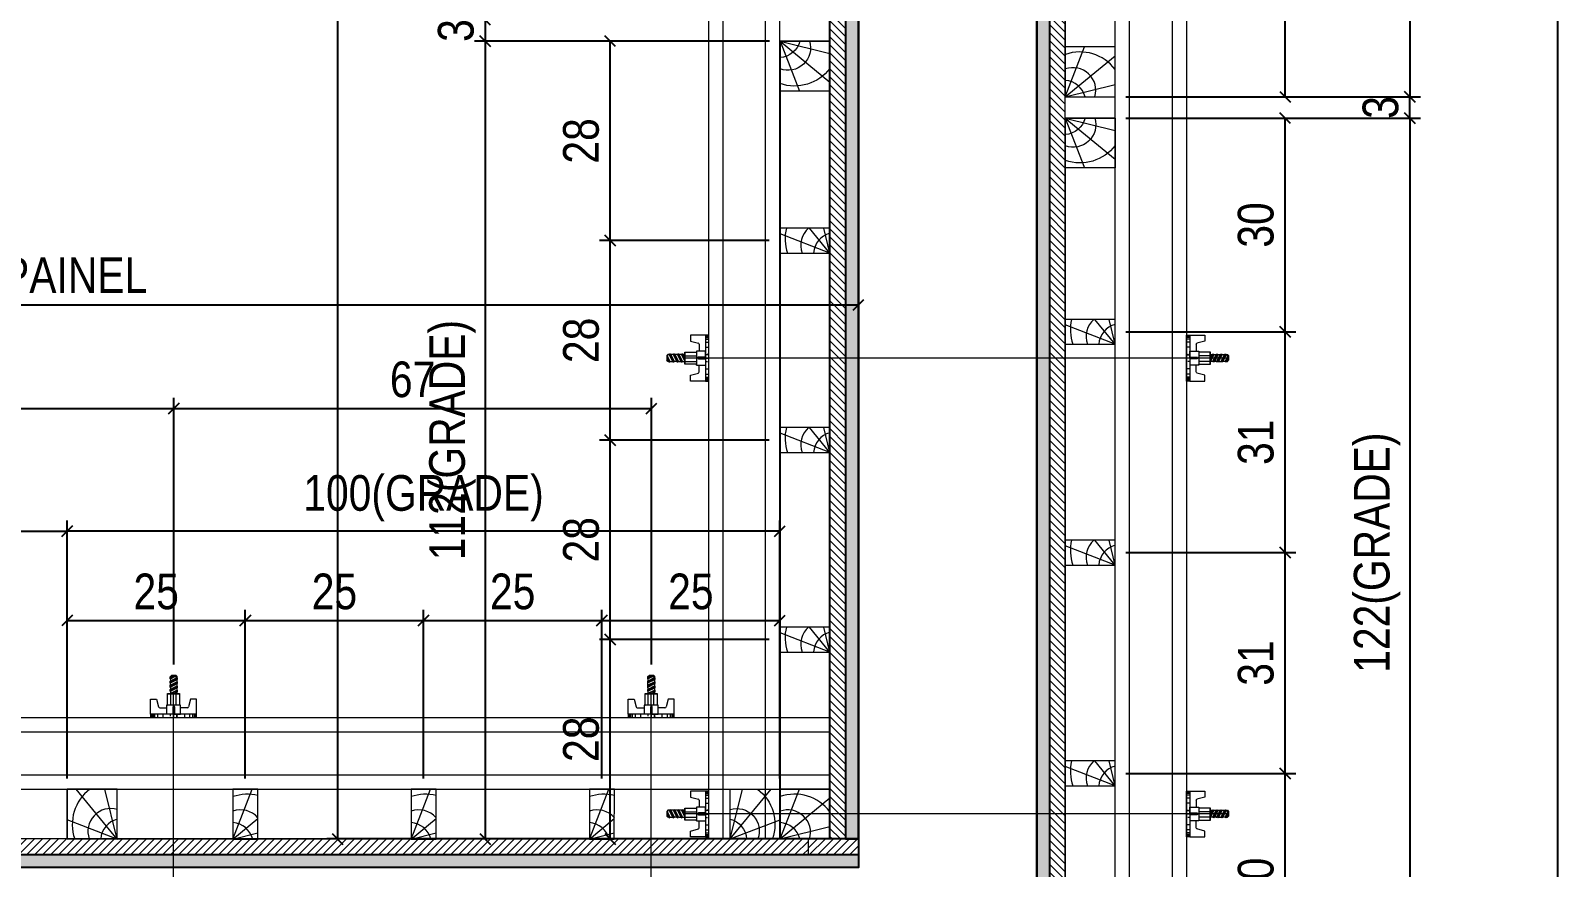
# Model space of a CAD drawing. Header units: millimetres. Extents: x 13777 to 27878, y -21631 to 6985.
# Drawn here: x 15122.4 to 15409.5, y -1733.7 to -1576.2 of the extents above; entities that cross this region are included whole.
import ezdxf

# ---------------------------------------------------------------- set-up
doc = ezdxf.new("R2010")
doc.units = ezdxf.units.MM
for name, color, linetype in [('CHAPA', 1, 'Continuous'), ('COTA', 241, 'Continuous'), ('F-PILARES-S', 170, 'Continuous'), ('MEIO_PONT', 93, 'Continuous'), ('SARRAFO', 251, 'Continuous')]:
    doc.layers.add(name, color=color, linetype=linetype)
for name, color, linetype, lineweight in [('Hachura', 251, 'Continuous', 9), ('Madeira', 126, 'Continuous', 18), ('Perfil Metálico', 224, 'Continuous', 18)]:
    doc.layers.add(name, color=color, linetype=linetype, lineweight=lineweight)
doc.styles.add('COTA TECNICA 2X', font='techl___.ttf', dxfattribs={"height": 10})
doc.styles.add('ROMANS', font='romans.shx')
doc.dimstyles.new('Cota Seção interna', dxfattribs={"dimtxt": 7, "dimasz": 6, "dimexe": 0.18, "dimexo": 2, "dimgap": -4, "dimtad": 3, "dimdec": 1, "dimlfac": 0.5, "dimzin": 12, "dimdsep": 46, "dimtxsty": 'ROMANS', "dimblk": 'ARCHTICK', "dimcen": 0.09, "dimse1": 1, "dimse2": 1, "dimsd1": 1, "dimsd2": 1, "dimclrd": 180, "dimclre": 5, "dimclrt": 1, "dimadec": 0, "dimazin": 3, "dimtfac": 1, "dimtdec": 1, "dimtofl": 0, "dimtmove": 0, "dimatfit": 3, "dimldrblk": 'ARCHTICK', "dimfxl": 1, "dimtolj": 1, "dimtzin": 0, "dimarcsym": 0})
doc.dimstyles.new('SECAO PILAR', dxfattribs={"dimtxt": 10, "dimasz": 3, "dimexe": 3, "dimexo": 3, "dimgap": 3, "dimtad": 1, "dimdec": 1, "dimlfac": 0.5, "dimzin": 12, "dimdsep": 46, "dimtxsty": 'COTA TECNICA 2X', "dimblk1": 'OBLIQUE', "dimblk2": 'OBLIQUE', "dimsah": 1, "dimcen": 0.9, "dimclrd": 256, "dimclre": 256, "dimclrt": 256, "dimadec": 1, "dimazin": 3, "dimtfac": 1, "dimtdec": 1, "dimtmove": 0, "dimatfit": 3, "dimfxl": 1, "dimtolj": 1, "dimtzin": 12, "dimarcsym": 0})
pattern_1 = [(315, (23035.6786, -8378.4874), (1.12253202, 1.12253202), [])]

# ---------------------------------------------------------------- blocks, each defined once
blk = doc.blocks.new('PONTALETE')
at = {"layer": 'Madeira'}
for q in [(2.71, 7), (7, 5.76), (7, 1.74)]:
    blk.add_line((0, 0), q, dxfattribs=at)
blk.add_lwpolyline([(0, 0), (7, 0), (7, 7), (0, 7)], close=True, dxfattribs=at)
for centre, radius, start, end in [((2.04, 0.06), 6.23, 37.2818, 109.0913), ((1.09, 0.9), 3.19, 343.603, 109.9847), ((-0.21, -0.78), 3.09, 14.6322, 86.0383)]:
    blk.add_arc(centre, radius, start, end, dxfattribs=at)
blk = doc.blocks.new('MEIO PONTALETE')
at = {"layer": 'Madeira'}
for q in [(2.71, 7), (3.5, 2.88), (3.5, 0.87)]:
    blk.add_line((0, 0), q, dxfattribs=at)
blk.add_lwpolyline([(0, 0), (3.5, 0), (3.5, 7), (0, 7)], close=True, dxfattribs=at)
for centre, radius, start, end in [((2.04, 0.06), 6.23, 76.4499, 109.0913), ((1.09, 0.9), 3.19, 40.9063, 109.9847), ((-0.21, -0.78), 3.09, 14.6322, 86.0383)]:
    blk.add_arc(centre, radius, start, end, dxfattribs=at)
blk = doc.blocks.new('_Oblique')
at = {"color": 0, "linetype": 'ByBlock', "lineweight": -2}
blk.add_line((-0.5, -0.5), (0.5, 0.5), dxfattribs=at)
blk = doc.blocks.new('*D1699')
at = {"layer": 'COTA', "lineweight": -2, "transparency": 16777216}
for p, q in [((25621.57, -2161.14), (25538.86, -2161.14)), ((25541.86, -2161.14), (25541.86, -2385.15)), ((25621.54, -2385.15), (25538.86, -2385.15))]:
    blk.add_line(p, q, dxfattribs=at)
at = {"layer": 'Defpoints', "color": 0, "transparency": 16777216}
for p in [(25624.57, -2161.14), (25541.86, -2385.15), (25624.54, -2385.15)]:
    blk.add_point(p, dxfattribs=at)
at = {"layer": 'COTA', "lineweight": -2, "transparency": 16777216, "xscale": 3, "yscale": 3, "zscale": 3}
for p, rotation in [((25541.86, -2161.14), 90), ((25541.86, -2385.15), 270)]:
    blk.add_blockref('_Oblique', p, dxfattribs=dict(at, rotation=rotation))
at = {"layer": 'COTA', "transparency": 16777216, "insert": (25532.64, -2273.15), "char_height": 10, "attachment_point": 5, "rotation": 90, "style": 'COTA TECNICA 2X'}
blk.add_mtext('\\A1;112(GRADE)', dxfattribs=at)
blk = doc.blocks.new('*D1700')
at = {"layer": 'COTA', "lineweight": -2, "transparency": 16777216}
for p, q in [((25621.55, -2217.15), (25573.86, -2217.15)), ((25576.86, -2273.15), (25576.86, -2217.15)), ((25621.55, -2273.15), (25573.86, -2273.15))]:
    blk.add_line(p, q, dxfattribs=at)
at = {"layer": 'Defpoints', "color": 0, "transparency": 16777216}
for p in [(25576.86, -2217.15), (25624.55, -2217.15), (25624.55, -2273.15)]:
    blk.add_point(p, dxfattribs=at)
at = {"layer": 'COTA', "lineweight": -2, "transparency": 16777216, "xscale": 3, "yscale": 3, "zscale": 3}
for p, rotation in [((25576.86, -2217.15), 90), ((25576.86, -2273.15), 270)]:
    blk.add_blockref('_Oblique', p, dxfattribs=dict(at, rotation=rotation))
at = {"layer": 'COTA', "transparency": 16777216, "insert": (25568.76, -2245.15), "char_height": 10, "attachment_point": 5, "rotation": 90, "style": 'COTA TECNICA 2X'}
blk.add_mtext('\\A1;28', dxfattribs=at)
blk = doc.blocks.new('*D1701')
at = {"layer": 'COTA', "lineweight": -2, "transparency": 16777216}
for p, q in [((25621.55, -2161.14), (25573.86, -2161.14)), ((25576.86, -2217.15), (25576.86, -2161.14)), ((25621.55, -2217.15), (25573.86, -2217.15))]:
    blk.add_line(p, q, dxfattribs=at)
at = {"layer": 'Defpoints', "color": 0, "transparency": 16777216}
for p in [(25576.86, -2161.14), (25624.55, -2161.14), (25624.55, -2217.15)]:
    blk.add_point(p, dxfattribs=at)
at = {"layer": 'COTA', "lineweight": -2, "transparency": 16777216, "xscale": 3, "yscale": 3, "zscale": 3}
for p, rotation in [((25576.86, -2161.14), 90), ((25576.86, -2217.15), 270)]:
    blk.add_blockref('_Oblique', p, dxfattribs=dict(at, rotation=rotation))
at = {"layer": 'COTA', "transparency": 16777216, "insert": (25568.76, -2189.15), "char_height": 10, "attachment_point": 5, "rotation": 90, "style": 'COTA TECNICA 2X'}
blk.add_mtext('\\A1;28', dxfattribs=at)
blk = doc.blocks.new('*D1702')
at = {"layer": 'COTA', "lineweight": -2, "transparency": 16777216}
for p, q in [((25621.55, -2329.15), (25573.86, -2329.15)), ((25576.86, -2385.15), (25576.86, -2329.15)), ((25621.58, -2385.15), (25573.86, -2385.15))]:
    blk.add_line(p, q, dxfattribs=at)
at = {"layer": 'Defpoints', "color": 0, "transparency": 16777216}
for p in [(25576.86, -2329.15), (25624.55, -2329.15), (25624.58, -2385.15)]:
    blk.add_point(p, dxfattribs=at)
at = {"layer": 'COTA', "lineweight": -2, "transparency": 16777216, "xscale": 3, "yscale": 3, "zscale": 3}
for p, rotation in [((25576.86, -2329.15), 90), ((25576.86, -2385.15), 270)]:
    blk.add_blockref('_Oblique', p, dxfattribs=dict(at, rotation=rotation))
at = {"layer": 'COTA', "transparency": 16777216, "insert": (25568.76, -2357.15), "char_height": 10, "attachment_point": 5, "rotation": 90, "style": 'COTA TECNICA 2X'}
blk.add_mtext('\\A1;28', dxfattribs=at)
blk = doc.blocks.new('*D1703')
at = {"layer": 'COTA', "lineweight": -2, "transparency": 16777216}
for p, q in [((25621.55, -2273.15), (25573.86, -2273.15)), ((25576.86, -2329.15), (25576.86, -2273.15)), ((25621.55, -2329.15), (25573.86, -2329.15))]:
    blk.add_line(p, q, dxfattribs=at)
at = {"layer": 'Defpoints', "color": 0, "transparency": 16777216}
for p in [(25576.86, -2273.15), (25624.55, -2273.15), (25624.55, -2329.15)]:
    blk.add_point(p, dxfattribs=at)
at = {"layer": 'COTA', "lineweight": -2, "transparency": 16777216, "xscale": 3, "yscale": 3, "zscale": 3}
for p, rotation in [((25576.86, -2273.15), 90), ((25576.86, -2329.15), 270)]:
    blk.add_blockref('_Oblique', p, dxfattribs=dict(at, rotation=rotation))
at = {"layer": 'COTA', "transparency": 16777216, "insert": (25568.76, -2301.15), "char_height": 10, "attachment_point": 5, "rotation": 90, "style": 'COTA TECNICA 2X'}
blk.add_mtext('\\A1;28', dxfattribs=at)
blk = doc.blocks.new('*D1716')
at = {"layer": 'COTA', "lineweight": -2, "transparency": 16777216}
for p, q in [((25621.55, -2155.15), (25538.86, -2155.15)), ((25541.86, -2155.15), (25541.86, -2161.15)), ((25621.55, -2161.15), (25538.86, -2161.15))]:
    blk.add_line(p, q, dxfattribs=at)
at = {"layer": 'Defpoints', "color": 0, "transparency": 16777216}
for p in [(25624.55, -2155.15), (25541.86, -2161.15), (25624.55, -2161.15)]:
    blk.add_point(p, dxfattribs=at)
at = {"layer": 'COTA', "lineweight": -2, "transparency": 16777216, "xscale": 3, "yscale": 3, "zscale": 3}
for p, rotation in [((25541.86, -2155.15), 90), ((25541.86, -2161.15), 270)]:
    blk.add_blockref('_Oblique', p, dxfattribs=dict(at, rotation=rotation))
at = {"layer": 'COTA', "transparency": 16777216, "insert": (25533.64, -2158.15), "char_height": 10, "attachment_point": 5, "rotation": 90, "style": 'COTA TECNICA 2X'}
blk.add_mtext('\\A1;3', dxfattribs=at)
blk = doc.blocks.new('*D1717')
at = {"layer": 'COTA', "color": 180, "lineweight": -2, "transparency": 16777216}
for p, q in [((25663.03, -1930.15), (25648.03, -1930.15)), ((25648.03, -1930.15), (25648.03, -1956.15)), ((25663.03, -1956.15), (25663.03, -1930.15)), ((25648.03, -1956.15), (25663.03, -1956.15))]:
    blk.add_line(p, q, dxfattribs=at)
at = {"layer": 'Defpoints', "color": 0, "transparency": 16777216}
for p in [(25646.55, -1493.15), (25667.03, -1493.15), (25646.55, -2393.15)]:
    blk.add_point(p, dxfattribs=at)
at = {"layer": 'COTA', "color": 1, "transparency": 16777216, "insert": (25655.53, -1943.15), "char_height": 7, "attachment_point": 5, "rotation": 90, "style": 'ROMANS'}
blk.add_mtext('\\A1;450', dxfattribs=at)
blk = doc.blocks.new('_ArchTick')
at = {"color": 0, "linetype": 'ByBlock', "const_width": 0.15}
blk.add_lwpolyline([(-0.5, -0.5), (0.5, 0.5)], dxfattribs=at)
blk = doc.blocks.new('*D1718')
at = {"layer": 'COTA', "lineweight": -2, "transparency": 16777216}
for p, q in [((25424.52, -2368.19), (25424.52, -2320.81)), ((25474.54, -2368.19), (25474.54, -2320.81)), ((25424.52, -2323.81), (25474.54, -2323.81))]:
    blk.add_line(p, q, dxfattribs=at)
at = {"layer": 'Defpoints', "color": 0, "transparency": 16777216}
for p in [(25474.54, -2323.81), (25424.52, -2371.19), (25474.54, -2371.19)]:
    blk.add_point(p, dxfattribs=at)
at = {"layer": 'COTA', "lineweight": -2, "transparency": 16777216, "xscale": 3, "yscale": 3, "zscale": 3, "rotation": 180}
blk.add_blockref('_Oblique', (25424.52, -2323.81), dxfattribs=at)
at = {"layer": 'COTA', "lineweight": -2, "transparency": 16777216, "xscale": 3, "yscale": 3, "zscale": 3}
blk.add_blockref('_Oblique', (25474.54, -2323.81), dxfattribs=at)
at = {"layer": 'COTA', "transparency": 16777216, "insert": (25449.53, -2315.7), "char_height": 10, "attachment_point": 5, "style": 'COTA TECNICA 2X'}
blk.add_mtext('\\A1;25', dxfattribs=at)
blk = doc.blocks.new('*D1719')
at = {"layer": 'COTA', "lineweight": -2, "transparency": 16777216}
for p, q in [((25474.54, -2368.19), (25474.54, -2320.81)), ((25524.54, -2368.19), (25524.54, -2320.81)), ((25474.54, -2323.81), (25524.54, -2323.81))]:
    blk.add_line(p, q, dxfattribs=at)
at = {"layer": 'Defpoints', "color": 0, "transparency": 16777216}
for p in [(25524.54, -2323.81), (25474.54, -2371.19), (25524.54, -2371.19)]:
    blk.add_point(p, dxfattribs=at)
at = {"layer": 'COTA', "lineweight": -2, "transparency": 16777216, "xscale": 3, "yscale": 3, "zscale": 3, "rotation": 180}
blk.add_blockref('_Oblique', (25474.54, -2323.81), dxfattribs=at)
at = {"layer": 'COTA', "lineweight": -2, "transparency": 16777216, "xscale": 3, "yscale": 3, "zscale": 3}
blk.add_blockref('_Oblique', (25524.54, -2323.81), dxfattribs=at)
at = {"layer": 'COTA', "transparency": 16777216, "insert": (25499.54, -2315.7), "char_height": 10, "attachment_point": 5, "style": 'COTA TECNICA 2X'}
blk.add_mtext('\\A1;25', dxfattribs=at)
blk = doc.blocks.new('*D1720')
at = {"layer": 'COTA', "lineweight": -2, "transparency": 16777216}
for p, q in [((25524.54, -2368.19), (25524.54, -2320.81)), ((25574.54, -2368.19), (25574.54, -2320.81)), ((25524.54, -2323.81), (25574.54, -2323.81))]:
    blk.add_line(p, q, dxfattribs=at)
at = {"layer": 'Defpoints', "color": 0, "transparency": 16777216}
for p in [(25574.54, -2323.81), (25524.54, -2371.19), (25574.54, -2371.19)]:
    blk.add_point(p, dxfattribs=at)
at = {"layer": 'COTA', "lineweight": -2, "transparency": 16777216, "xscale": 3, "yscale": 3, "zscale": 3, "rotation": 180}
blk.add_blockref('_Oblique', (25524.54, -2323.81), dxfattribs=at)
at = {"layer": 'COTA', "lineweight": -2, "transparency": 16777216, "xscale": 3, "yscale": 3, "zscale": 3}
blk.add_blockref('_Oblique', (25574.54, -2323.81), dxfattribs=at)
at = {"layer": 'COTA', "transparency": 16777216, "insert": (25549.54, -2315.7), "char_height": 10, "attachment_point": 5, "style": 'COTA TECNICA 2X'}
blk.add_mtext('\\A1;25', dxfattribs=at)
blk = doc.blocks.new('*D1721')
at = {"layer": 'COTA', "lineweight": -2, "transparency": 16777216}
for p, q in [((25424.52, -2368.19), (25424.52, -2295.71)), ((25624.54, -2368.17), (25624.54, -2295.71)), ((25624.54, -2298.71), (25424.52, -2298.71))]:
    blk.add_line(p, q, dxfattribs=at)
at = {"layer": 'Defpoints', "color": 0, "transparency": 16777216}
for p in [(25424.52, -2298.71), (25424.52, -2371.19), (25624.54, -2371.17)]:
    blk.add_point(p, dxfattribs=at)
at = {"layer": 'COTA', "lineweight": -2, "transparency": 16777216, "xscale": 3, "yscale": 3, "zscale": 3, "rotation": 180}
blk.add_blockref('_Oblique', (25424.52, -2298.71), dxfattribs=at)
at = {"layer": 'COTA', "lineweight": -2, "transparency": 16777216, "xscale": 3, "yscale": 3, "zscale": 3}
blk.add_blockref('_Oblique', (25624.54, -2298.71), dxfattribs=at)
at = {"layer": 'COTA', "transparency": 16777216, "insert": (25524.53, -2289.49), "char_height": 10, "attachment_point": 5, "style": 'COTA TECNICA 2X'}
blk.add_mtext('\\A1;100(GRADE)', dxfattribs=at)
blk = doc.blocks.new('*D1722')
at = {"layer": 'COTA', "lineweight": -2, "transparency": 16777216}
for p, q in [((25574.54, -2368.19), (25574.54, -2320.81)), ((25624.54, -2368.13), (25624.54, -2320.81)), ((25574.54, -2323.81), (25624.54, -2323.81))]:
    blk.add_line(p, q, dxfattribs=at)
at = {"layer": 'Defpoints', "color": 0, "transparency": 16777216}
for p in [(25624.54, -2323.81), (25574.54, -2371.19), (25624.54, -2371.13)]:
    blk.add_point(p, dxfattribs=at)
at = {"layer": 'COTA', "lineweight": -2, "transparency": 16777216, "xscale": 3, "yscale": 3, "zscale": 3, "rotation": 180}
blk.add_blockref('_Oblique', (25574.54, -2323.81), dxfattribs=at)
at = {"layer": 'COTA', "lineweight": -2, "transparency": 16777216, "xscale": 3, "yscale": 3, "zscale": 3}
blk.add_blockref('_Oblique', (25624.54, -2323.81), dxfattribs=at)
at = {"layer": 'COTA', "transparency": 16777216, "insert": (25599.54, -2315.7), "char_height": 10, "attachment_point": 5, "style": 'COTA TECNICA 2X'}
blk.add_mtext('\\A1;25', dxfattribs=at)
blk = doc.blocks.new('*D1723')
at = {"layer": 'COTA', "lineweight": -2, "transparency": 16777216}
for p, q in [((25384.55, -2368.16), (25384.55, -2295.71)), ((25424.57, -2368.2), (25424.57, -2295.71)), ((25384.55, -2298.71), (25424.57, -2298.71))]:
    blk.add_line(p, q, dxfattribs=at)
at = {"layer": 'Defpoints', "color": 0, "transparency": 16777216}
for p in [(25424.57, -2298.71), (25384.55, -2371.16), (25424.57, -2371.2)]:
    blk.add_point(p, dxfattribs=at)
at = {"layer": 'COTA', "lineweight": -2, "transparency": 16777216, "xscale": 3, "yscale": 3, "zscale": 3, "rotation": 180}
blk.add_blockref('_Oblique', (25384.55, -2298.71), dxfattribs=at)
at = {"layer": 'COTA', "lineweight": -2, "transparency": 16777216, "xscale": 3, "yscale": 3, "zscale": 3}
blk.add_blockref('_Oblique', (25424.57, -2298.71), dxfattribs=at)
at = {"layer": 'COTA', "transparency": 16777216, "insert": (25404.56, -2290.61), "char_height": 10, "attachment_point": 5, "style": 'COTA TECNICA 2X'}
blk.add_mtext('\\A1;20', dxfattribs=at)
blk = doc.blocks.new('*D1729')
at = {"layer": 'COTA', "lineweight": -2, "transparency": 16777216}
for p, q in [((25721.58, -2182.74), (25804.29, -2182.74)), ((25801.29, -2182.74), (25801.29, -2426.75)), ((25721.61, -2426.75), (25804.29, -2426.75))]:
    blk.add_line(p, q, dxfattribs=at)
at = {"layer": 'Defpoints', "color": 0, "transparency": 16777216}
for p in [(25718.58, -2182.74), (25718.61, -2426.75), (25801.29, -2426.75)]:
    blk.add_point(p, dxfattribs=at)
at = {"layer": 'COTA', "lineweight": -2, "transparency": 16777216, "xscale": 3, "yscale": 3, "zscale": 3}
for p, rotation in [((25801.29, -2182.74), 90), ((25801.29, -2426.75), 270)]:
    blk.add_blockref('_Oblique', p, dxfattribs=dict(at, rotation=rotation))
at = {"layer": 'COTA', "transparency": 16777216, "insert": (25792.07, -2304.75), "char_height": 10, "attachment_point": 5, "rotation": 90, "style": 'COTA TECNICA 2X'}
blk.add_mtext('\\A1;122(GRADE)', dxfattribs=at)
blk = doc.blocks.new('*D1730')
at = {"layer": 'COTA', "lineweight": -2, "transparency": 16777216}
for p, q in [((25721.59, -2242.75), (25769.29, -2242.75)), ((25766.29, -2304.75), (25766.29, -2242.75)), ((25721.59, -2304.75), (25769.29, -2304.75))]:
    blk.add_line(p, q, dxfattribs=at)
at = {"layer": 'Defpoints', "color": 0, "transparency": 16777216}
for p in [(25718.59, -2242.75), (25766.29, -2242.75), (25718.59, -2304.75)]:
    blk.add_point(p, dxfattribs=at)
at = {"layer": 'COTA', "lineweight": -2, "transparency": 16777216, "xscale": 3, "yscale": 3, "zscale": 3}
for p, rotation in [((25766.29, -2242.75), 90), ((25766.29, -2304.75), 270)]:
    blk.add_blockref('_Oblique', p, dxfattribs=dict(at, rotation=rotation))
at = {"layer": 'COTA', "transparency": 16777216, "insert": (25758.07, -2273.75), "char_height": 10, "attachment_point": 5, "rotation": 90, "style": 'COTA TECNICA 2X'}
blk.add_mtext('\\A1;31', dxfattribs=at)
blk = doc.blocks.new('*D1731')
at = {"layer": 'COTA', "lineweight": -2, "transparency": 16777216}
for p, q in [((25721.59, -2182.74), (25769.29, -2182.74)), ((25766.29, -2242.75), (25766.29, -2182.74)), ((25721.59, -2242.75), (25769.29, -2242.75))]:
    blk.add_line(p, q, dxfattribs=at)
at = {"layer": 'Defpoints', "color": 0, "transparency": 16777216}
for p in [(25718.59, -2182.74), (25766.29, -2182.74), (25718.59, -2242.75)]:
    blk.add_point(p, dxfattribs=at)
at = {"layer": 'COTA', "lineweight": -2, "transparency": 16777216, "xscale": 3, "yscale": 3, "zscale": 3}
for p, rotation in [((25766.29, -2182.74), 90), ((25766.29, -2242.75), 270)]:
    blk.add_blockref('_Oblique', p, dxfattribs=dict(at, rotation=rotation))
at = {"layer": 'COTA', "transparency": 16777216, "insert": (25758.07, -2212.75), "char_height": 10, "attachment_point": 5, "rotation": 90, "style": 'COTA TECNICA 2X'}
blk.add_mtext('\\A1;30', dxfattribs=at)
blk = doc.blocks.new('*D1732')
at = {"layer": 'COTA', "lineweight": -2, "transparency": 16777216}
for p, q in [((25721.59, -2366.75), (25769.29, -2366.75)), ((25766.29, -2426.75), (25766.29, -2366.75)), ((25721.56, -2426.75), (25769.29, -2426.75))]:
    blk.add_line(p, q, dxfattribs=at)
at = {"layer": 'Defpoints', "color": 0, "transparency": 16777216}
for p in [(25718.59, -2366.75), (25766.29, -2366.75), (25718.56, -2426.75)]:
    blk.add_point(p, dxfattribs=at)
at = {"layer": 'COTA', "lineweight": -2, "transparency": 16777216, "xscale": 3, "yscale": 3, "zscale": 3}
for p, rotation in [((25766.29, -2366.75), 90), ((25766.29, -2426.75), 270)]:
    blk.add_blockref('_Oblique', p, dxfattribs=dict(at, rotation=rotation))
at = {"layer": 'COTA', "transparency": 16777216, "insert": (25758.07, -2396.75), "char_height": 10, "attachment_point": 5, "rotation": 90, "style": 'COTA TECNICA 2X'}
blk.add_mtext('\\A1;30', dxfattribs=at)
blk = doc.blocks.new('*D1733')
at = {"layer": 'COTA', "lineweight": -2, "transparency": 16777216}
for p, q in [((25721.59, -2304.75), (25769.29, -2304.75)), ((25766.29, -2366.75), (25766.29, -2304.75)), ((25721.59, -2366.75), (25769.29, -2366.75))]:
    blk.add_line(p, q, dxfattribs=at)
at = {"layer": 'Defpoints', "color": 0, "transparency": 16777216}
for p in [(25718.59, -2304.75), (25766.29, -2304.75), (25718.59, -2366.75)]:
    blk.add_point(p, dxfattribs=at)
at = {"layer": 'COTA', "lineweight": -2, "transparency": 16777216, "xscale": 3, "yscale": 3, "zscale": 3}
for p, rotation in [((25766.29, -2304.75), 90), ((25766.29, -2366.75), 270)]:
    blk.add_blockref('_Oblique', p, dxfattribs=dict(at, rotation=rotation))
at = {"layer": 'COTA', "transparency": 16777216, "insert": (25758.07, -2335.75), "char_height": 10, "attachment_point": 5, "rotation": 90, "style": 'COTA TECNICA 2X'}
blk.add_mtext('\\A1;31', dxfattribs=at)
blk = doc.blocks.new('*D1739')
at = {"layer": 'COTA', "lineweight": -2, "transparency": 16777216}
for p, q in [((25721.58, -1952.74), (25804.29, -1952.74)), ((25801.29, -1952.74), (25801.29, -2176.75)), ((25721.61, -2176.75), (25804.29, -2176.75))]:
    blk.add_line(p, q, dxfattribs=at)
at = {"layer": 'Defpoints', "color": 0, "transparency": 16777216}
for p in [(25718.58, -1952.74), (25718.61, -2176.75), (25801.29, -2176.75)]:
    blk.add_point(p, dxfattribs=at)
at = {"layer": 'COTA', "lineweight": -2, "transparency": 16777216, "xscale": 3, "yscale": 3, "zscale": 3}
for p, rotation in [((25801.29, -1952.74), 90), ((25801.29, -2176.75), 270)]:
    blk.add_blockref('_Oblique', p, dxfattribs=dict(at, rotation=rotation))
at = {"layer": 'COTA', "transparency": 16777216, "insert": (25792.07, -2064.75), "char_height": 10, "attachment_point": 5, "rotation": 90, "style": 'COTA TECNICA 2X'}
blk.add_mtext('\\A1;112(GRADE)', dxfattribs=at)
blk = doc.blocks.new('*D1742')
at = {"layer": 'COTA', "lineweight": -2, "transparency": 16777216}
for p, q in [((25721.59, -2120.75), (25769.29, -2120.75)), ((25766.29, -2176.75), (25766.29, -2120.75)), ((25721.56, -2176.75), (25769.29, -2176.75))]:
    blk.add_line(p, q, dxfattribs=at)
at = {"layer": 'Defpoints', "color": 0, "transparency": 16777216}
for p in [(25718.59, -2120.75), (25766.29, -2120.75), (25718.56, -2176.75)]:
    blk.add_point(p, dxfattribs=at)
at = {"layer": 'COTA', "lineweight": -2, "transparency": 16777216, "xscale": 3, "yscale": 3, "zscale": 3}
for p, rotation in [((25766.29, -2120.75), 90), ((25766.29, -2176.75), 270)]:
    blk.add_blockref('_Oblique', p, dxfattribs=dict(at, rotation=rotation))
at = {"layer": 'COTA', "transparency": 16777216, "insert": (25758.19, -2148.75), "char_height": 10, "attachment_point": 5, "rotation": 90, "style": 'COTA TECNICA 2X'}
blk.add_mtext('\\A1;28', dxfattribs=at)
blk = doc.blocks.new('*D1746')
at = {"layer": 'COTA', "lineweight": -2, "transparency": 16777216}
for p, q in [((25721.59, -2176.75), (25804.29, -2176.75)), ((25801.29, -2182.75), (25801.29, -2176.75)), ((25721.59, -2182.75), (25804.29, -2182.75))]:
    blk.add_line(p, q, dxfattribs=at)
at = {"layer": 'Defpoints', "color": 0, "transparency": 16777216}
for p in [(25718.59, -2176.75), (25801.29, -2176.75), (25718.59, -2182.75)]:
    blk.add_point(p, dxfattribs=at)
at = {"layer": 'COTA', "lineweight": -2, "transparency": 16777216, "xscale": 3, "yscale": 3, "zscale": 3}
for p, rotation in [((25801.29, -2176.75), 90), ((25801.29, -2182.75), 270)]:
    blk.add_blockref('_Oblique', p, dxfattribs=dict(at, rotation=rotation))
at = {"layer": 'COTA', "transparency": 16777216, "insert": (25793.07, -2179.75), "char_height": 10, "attachment_point": 5, "rotation": 90, "style": 'COTA TECNICA 2X'}
blk.add_mtext('\\A1;3', dxfattribs=at)
blk = doc.blocks.new('C')
at = {"layer": 'Hachura', "color": 0}
for p, q in [((0, 3.22), (0, -3.22)), ((0.45, 3.22), (0, 3.22)), ((0.46, 3.16), (0, 3.16)), ((0.46, 3.05), (0, 3.05)), ((0.46, 2.88), (0, 2.88)), ((0, 2.75), (0, -1.16)), ((0.46, 2.65), (0, 2.65)), ((0.46, 2.23), (0, 2.23)), ((0.45, -3.23), (0.45, 3.22)), ((0.45, 3.22), (2.58, 3.22)), ((2.58, 2.39), (1.47, 2.09)), ((2.58, 3.22), (2.58, 2.39)), ((0.46, 1.51), (0, 1.51)), ((0.39, 0.49), (0.17, 0.49)), ((1.74, 0.97), (0.45, 0.97)), ((1.45, 0.1), (0.45, 0.1)), ((1.35, 1.94), (1.35, 0.96)), ((1.74, -0.97), (1.74, 0.97)), ((1.74, 0.97), (1.74, 0.84)), ((1.74, 0.97), (1.74, 0.84)), ((1.74, 0.84), (3.35, 0.84)), ((3.35, 0.45), (1.74, 0.45)), ((3.32, 0.84), (3.32, -0.84)), ((3.35, 0.84), (3.35, -0.84)), ((3.68, 0.45), (3.35, 0.45)), ((3.84, -0.52), (3.35, 0.45)), ((3.35, 0.06), (3.67, -0.57)), ((3.68, 0.45), (4.16, -0.52)), ((3.72, 0.5), (4.25, -0.57)), ((4.37, -0.55), (3.83, 0.53)), ((4.15, 0.45), (3.93, 0.45)), ((4.42, -0.52), (3.93, 0.45)), ((4.15, 0.45), (4.26, 0.45)), ((4.26, 0.45), (4.74, -0.52)), ((4.3, 0.5), (4.83, -0.57)), ((4.95, -0.55), (4.41, 0.53)), ((4.51, 0.45), (4.84, 0.45)), ((5, -0.52), (4.51, 0.45)), ((4.84, 0.45), (5.32, -0.52)), ((4.88, 0.5), (5.41, -0.57)), ((5.53, -0.55), (4.99, 0.53)), ((5.58, -0.52), (5.09, 0.45)), ((5.42, 0.45), (5.09, 0.45)), ((5.58, -0.52), (5.09, 0.45)), ((5.42, 0.45), (5.74, -0.19)), ((5.46, 0.5), (5.74, -0.07)), ((5.74, 0.19), (5.57, 0.53)), ((5.74, 0.32), (5.68, 0.45)), ((5.68, 0.45), (5.74, 0.45)), ((5.74, 0.45), (5.9, 0.29)), ((5.74, 0.45), (5.74, -0.52)), ((5.9, -0.36), (5.9, 0.29)), ((0.45, 0), (0, 0)), ((0.46, -1.52), (0, -1.52)), ((0.08, -0.48), (0.29, -0.48)), ((0.29, -0.48), (0.4, -0.48)), ((0.45, 0), (0.45, -0.97)), ((0.45, -0.16), (1.45, -0.16)), ((0.45, -0.65), (0.45, -0.32)), ((0.45, -3.23), (0.45, -0.65)), ((0.45, -0.97), (1.74, -0.97)), ((1.35, -1.94), (1.35, -0.97)), ((2.58, -2.39), (1.47, -2.1)), ((3.35, -0.32), (1.74, -0.32)), ((3.35, -0.84), (1.74, -0.84)), ((3.35, -0.07), (3.58, -0.52)), ((3.35, -0.52), (3.58, -0.52)), ((3.84, -0.52), (4.16, -0.52)), ((4.42, -0.52), (4.74, -0.52)), ((4.63, -0.52), (4.74, -0.52)), ((5, -0.52), (5.32, -0.52)), ((5.58, -0.52), (5.74, -0.52)), ((5.74, -0.52), (5.9, -0.36)), ((5.74, -0.52), (5.74, -0.52)), ((0.46, -2.23), (0, -2.23)), ((0.46, -2.65), (0, -2.65)), ((0.46, -2.88), (0, -2.88)), ((0.46, -3.05), (0, -3.05)), ((0.46, -3.16), (0, -3.16)), ((0, -3.22), (2.57, -3.22)), ((2.58, -3.23), (2.58, -2.39))]:
    blk.add_line(p, q, dxfattribs=at)
for centre, radius, start, end in [((1.52, 1.94), 0.161, 104.7436, 180), ((1.44, -0.03), 0.129, 272.695, 87.305), ((3.81, 0.39), 0.143, 25.5688, 154.4312), ((4.39, 0.39), 0.143, 25.5688, 154.4312), ((4.97, 0.39), 0.143, 25.5688, 154.4312), ((5.55, 0.39), 0.143, 25.5688, 154.4312), ((0.17, -0.37), 0.174, 221.744, 317.8592), ((1.52, -1.94), 0.161, 180, 255.2564), ((3.71, -0.4), 0.174, 222.1408, 318.256), ((4.29, -0.4), 0.174, 222.1408, 318.256), ((4.87, -0.4), 0.174, 222.1408, 318.256), ((5.45, -0.4), 0.174, 222.1408, 318.256), ((5.61, -0.4), 0.174, 317.8592, 318.256)]:
    blk.add_arc(centre, radius, start, end, dxfattribs=at)
blk = doc.blocks.new('*D1752')
at = {"layer": 'COTA', "lineweight": -2, "transparency": 16777216}
for p, q in [((25320.47, -2336.2), (25320.47, -2261.26)), ((25454.47, -2336.2), (25454.47, -2261.26)), ((25320.47, -2264.26), (25454.47, -2264.26))]:
    blk.add_line(p, q, dxfattribs=at)
at = {"layer": 'Defpoints', "color": 0, "transparency": 16777216}
for p in [(25454.47, -2264.26), (25320.47, -2339.2), (25454.47, -2339.2)]:
    blk.add_point(p, dxfattribs=at)
at = {"layer": 'COTA', "lineweight": -2, "transparency": 16777216, "xscale": 3, "yscale": 3, "zscale": 3, "rotation": 180}
blk.add_blockref('_Oblique', (25320.47, -2264.26), dxfattribs=at)
at = {"layer": 'COTA', "lineweight": -2, "transparency": 16777216, "xscale": 3, "yscale": 3, "zscale": 3}
blk.add_blockref('_Oblique', (25454.47, -2264.26), dxfattribs=at)
at = {"layer": 'COTA', "transparency": 16777216, "insert": (25387.47, -2256.16), "char_height": 10, "attachment_point": 5, "style": 'COTA TECNICA 2X'}
blk.add_mtext('\\A1;67', dxfattribs=at)
blk = doc.blocks.new('*D1753')
at = {"layer": 'COTA', "lineweight": -2, "transparency": 16777216}
for p, q in [((25454.47, -2336.2), (25454.47, -2261.26)), ((25588.47, -2336.2), (25588.47, -2261.26)), ((25454.47, -2264.26), (25588.47, -2264.26))]:
    blk.add_line(p, q, dxfattribs=at)
at = {"layer": 'Defpoints', "color": 0, "transparency": 16777216}
for p in [(25588.47, -2264.26), (25454.47, -2339.2), (25588.47, -2339.2)]:
    blk.add_point(p, dxfattribs=at)
at = {"layer": 'COTA', "lineweight": -2, "transparency": 16777216, "xscale": 3, "yscale": 3, "zscale": 3, "rotation": 180}
blk.add_blockref('_Oblique', (25454.47, -2264.26), dxfattribs=at)
at = {"layer": 'COTA', "lineweight": -2, "transparency": 16777216, "xscale": 3, "yscale": 3, "zscale": 3}
blk.add_blockref('_Oblique', (25588.47, -2264.26), dxfattribs=at)
at = {"layer": 'COTA', "transparency": 16777216, "insert": (25521.47, -2256.16), "char_height": 10, "attachment_point": 5, "style": 'COTA TECNICA 2X'}
blk.add_mtext('\\A1;67', dxfattribs=at)
blk = doc.blocks.new('*D1754')
at = {"layer": 'COTA', "linetype": 'ByBlock', "lineweight": -2, "transparency": 16777216}
for p, q in [((25643.51, -1471.07), (25497.43, -1471.07)), ((25500.43, -1471.07), (25500.43, -2385.15)), ((25643.55, -2385.15), (25497.43, -2385.15))]:
    blk.add_line(p, q, dxfattribs=at)
at = {"layer": 'Defpoints', "color": 0, "linetype": 'ByBlock', "transparency": 16777216}
for p in [(25646.51, -1471.07), (25500.43, -2385.15), (25646.55, -2385.15)]:
    blk.add_point(p, dxfattribs=at)
at = {"layer": 'COTA', "linetype": 'ByBlock', "lineweight": -2, "transparency": 16777216, "xscale": 3, "yscale": 3, "zscale": 3}
for p, rotation in [((25500.43, -1471.07), 90), ((25500.43, -2385.15), 270)]:
    blk.add_blockref('_Oblique', p, dxfattribs=dict(at, rotation=rotation))
at = {"layer": 'COTA', "linetype": 'ByBlock', "transparency": 16777216, "insert": (25492.32, -1928.11), "char_height": 10, "attachment_point": 5, "rotation": 90, "style": 'COTA TECNICA 2X'}
blk.add_mtext('\\A1;457 PAINEL', dxfattribs=at)
blk = doc.blocks.new('*D1756')
at = {"layer": 'COTA', "linetype": 'ByBlock', "lineweight": -2, "transparency": 16777216}
for p, q in [((25699.6, -1471.07), (25845.67, -1471.07)), ((25842.67, -1471.07), (25842.67, -2431.15)), ((25721.55, -2431.15), (25845.67, -2431.15))]:
    blk.add_line(p, q, dxfattribs=at)
at = {"layer": 'Defpoints', "color": 0, "linetype": 'ByBlock', "transparency": 16777216}
for p in [(25696.6, -1471.07), (25718.55, -2431.15), (25842.67, -2431.15)]:
    blk.add_point(p, dxfattribs=at)
at = {"layer": 'COTA', "linetype": 'ByBlock', "lineweight": -2, "transparency": 16777216, "xscale": 3, "yscale": 3, "zscale": 3}
for p, rotation in [((25842.67, -1471.07), 90), ((25842.67, -2431.15), 270)]:
    blk.add_blockref('_Oblique', p, dxfattribs=dict(at, rotation=rotation))
at = {"layer": 'COTA', "linetype": 'ByBlock', "transparency": 16777216, "insert": (25834.55, -1951.11), "char_height": 10, "attachment_point": 5, "rotation": 90, "style": 'COTA TECNICA 2X'}
blk.add_mtext('\\A1;480 PAINEL', dxfattribs=at)
blk = doc.blocks.new('*D1757')
at = {"layer": 'COTA', "lineweight": -2, "transparency": 16777216}
for p, q in [((25184.46, -2368.2), (25184.46, -2232.16)), ((25184.46, -2235.16), (25646.55, -2235.16)), ((25646.55, -2324.98), (25646.55, -2232.16))]:
    blk.add_line(p, q, dxfattribs=at)
at = {"layer": 'Defpoints', "color": 0, "transparency": 16777216}
for p in [(25646.55, -2235.16), (25646.55, -2327.98), (25184.46, -2371.2)]:
    blk.add_point(p, dxfattribs=at)
at = {"layer": 'COTA', "lineweight": -2, "transparency": 16777216, "xscale": 3, "yscale": 3, "zscale": 3, "rotation": 180}
blk.add_blockref('_Oblique', (25184.46, -2235.16), dxfattribs=at)
at = {"layer": 'COTA', "lineweight": -2, "transparency": 16777216, "xscale": 3, "yscale": 3, "zscale": 3}
blk.add_blockref('_Oblique', (25646.55, -2235.16), dxfattribs=at)
at = {"layer": 'COTA', "transparency": 16777216, "insert": (25415.5, -2226.94), "char_height": 10, "attachment_point": 5, "style": 'COTA TECNICA 2X'}
blk.add_mtext('\\A1;231 PAINEL', dxfattribs=at)
blk = doc.blocks.new('A$C158c4ecb')
at = {"layer": 'Hachura'}
h = blk.add_hatch(dxfattribs=at)
h.set_pattern_fill('ANSI31', color=256, scale=0.5, angle=270, style=0)
h.set_pattern_definition(pattern_1)
h.paths.add_polyline_path([(508.62, 206.99), (504.22, 206.99), (504.22, 1120.99), (508.62, 1120.99)])
h = blk.add_hatch(color=256, dxfattribs=at)
h.dxf.hatch_style = 1
h.paths.add_polyline_path([(512.22, 206.99), (512.22, 1120.99), (508.62, 1120.99), (508.62, 206.99)])
h = blk.add_hatch(color=256, dxfattribs=at)
h.dxf.hatch_style = 1
h.paths.add_polyline_path([(562.22, 160.99), (562.22, 1120.99), (565.82, 1120.99), (565.82, 160.99)])
h = blk.add_hatch(dxfattribs=at)
h.set_pattern_fill('ANSI31', color=256, scale=0.5, angle=270, style=0)
h.set_pattern_definition(pattern_1)
h.paths.add_polyline_path([(565.84, 160.99), (570.24, 160.99), (570.22, 1120.99), (565.82, 1120.99)])
h = blk.add_hatch(dxfattribs=at)
h.set_pattern_fill('ANSI31', color=256, scale=0.5, angle=360, style=0)
h.set_pattern_definition([(45, (7214.9606, 2008.2292), (-1.122532, 1.122532), [])])
h.paths.add_polyline_path([(498.22, 202.59), (498.22, 206.99), (50.22, 207.03), (50.22, 202.59)])
h = blk.add_hatch(dxfattribs=at)
h.set_pattern_fill('ANSI31', color=256, scale=0.5, angle=360, style=0)
h.set_pattern_definition([(45, (-25134.337, 2592.1387), (-1.12253202, 1.12253202), [])])
h.paths.add_polyline_path([(512.22, 206.99), (498.22, 206.99), (498.22, 202.59), (512.22, 202.59)])
h = blk.add_hatch(color=256, dxfattribs=at)
h.dxf.hatch_style = 1
h.paths.add_polyline_path([(512.22, 198.99), (512.22, 202.59), (50.22, 202.59), (50.22, 198.99)])
at = {"layer": 'CHAPA'}
for points in [[(512.22, 206.99), (512.22, 1120.99), (508.62, 1120.99), (508.62, 206.99)], [(562.22, 160.99), (562.22, 1120.99), (565.82, 1120.99), (565.82, 160.99)], [(512.22, 198.99), (50.22, 198.99), (50.22, 202.59), (512.22, 202.59)]]:
    blk.add_lwpolyline(points, close=True, dxfattribs=at)
at = {"layer": 'F-PILARES-S', "linetype": 'Continuous'}
blk.add_lwpolyline([(562.22, 160.99), (562.22, 1098.99), (512.22, 1098.99), (512.22, 198.99), (72.22, 198.99), (72.22, 160.99), (562.22, 160.99)], dxfattribs=at)
at = {"layer": 'Hachura'}
for p, q in [((615.74, 342.01), (463.25, 342.01)), ((320.06, 108.25), (320.07, 248.13)), ((454.06, 108.25), (454.07, 248.13)), ((615.74, 214.01), (463.25, 214.01))]:
    blk.add_line(p, q, dxfattribs=at)
for points in [[(570.26, 1120.99), (565.82, 1120.99), (565.82, 160.99), (570.26, 160.99)], [(50.22, 202.59), (498.22, 202.59), (498.22, 206.99), (50.22, 206.99)], [(498.22, 206.99), (512.22, 206.99), (512.22, 202.59), (498.22, 202.59)]]:
    blk.add_lwpolyline(points, close=True, dxfattribs=at)
at = {"layer": 'Madeira'}
for points in [[(584.26, 639.39), (570.26, 639.39), (570.26, 415.39), (584.26, 415.39)], [(504.22, 430.99), (490.22, 430.99), (490.22, 206.99), (504.22, 206.99)], [(584.26, 409.39), (570.26, 409.39), (570.26, 165.39), (584.26, 165.39)], [(290.22, 206.98), (290.24, 220.98), (490.23, 220.98), (490.22, 206.98)]]:
    blk.add_lwpolyline(points, close=True, dxfattribs=at)
at = {"layer": 'Perfil Metálico'}
for points in [[(490.17, 1177.64), (470.17, 1177.64), (470.17, 206.99), (490.17, 206.99)], [(474.17, 206.99), (486.17, 206.99), (486.17, 1177.64), (474.17, 1177.64)], [(584.26, 1177.64), (604.26, 1177.64), (604.26, 95.54), (584.26, 95.54)], [(600.26, 95.54), (588.26, 95.54), (588.26, 1177.64), (600.26, 1177.64)], [(0, 240.99), (0, 220.99), (504.21, 220.99), (504.21, 240.99)], [(504.21, 224.99), (504.21, 236.99), (0, 236.99), (0, 224.99)]]:
    blk.add_lwpolyline(points, close=True, dxfattribs=at)
at = {"layer": 'SARRAFO'}
blk.add_line((504.22, 206.99), (504.17, 1120.99), dxfattribs=at)
for points in [[(504.17, 1120.99), (512.22, 1120.99), (512.22, 206.99), (504.22, 206.99)], [(570.26, 1120.99), (562.22, 1120.99), (562.22, 160.99), (570.22, 160.99)]]:
    blk.add_lwpolyline(points, dxfattribs=at)
at = {"layer": 'Hachura', "linetype": 'Continuous', "yscale": 2, "zscale": 2}
for p, xscale, rotation in [((470.25, 342), 2, 180), ((604.26, 342), -2, 180), ((320.06, 241.13), 2, 90.00000000000001), ((454.06, 241.13), 2, 90.00000000000001), ((470.25, 214), 2, 180), ((604.26, 214), -2, 180)]:
    blk.add_blockref('C', p, dxfattribs=dict(at, xscale=xscale, rotation=rotation))
at = {"layer": 'Madeira'}
for name, p, xscale, yscale, zscale, rotation in [('PONTALETE', (304.22, 206.98), 2, 2, 2, 89.93708930310329), ('MEIO PONTALETE', (336.72, 206.98), 1.999999997962732, 1.999999997962732, 1.999999997962732, 359.9370893031033), ('MEIO PONTALETE', (386.72, 206.98), 1.999999997962732, 1.999999997962732, 1.999999997962732, 359.9370893031033), ('MEIO PONTALETE', (436.72, 206.98), 1.999999997962732, 1.999999997962732, 1.999999997962732, 359.9370893031033), ('PONTALETE', (476.22, 207), -2, 2, 2, 269.9370893031033)]:
    blk.add_blockref(name, p, dxfattribs=dict(at, xscale=xscale, yscale=yscale, zscale=zscale, rotation=rotation))
at = {"layer": 'MEIO_PONT'}
for name, p, xscale, yscale, zscale, rotation in [('PONTALETE', (490.22, 430.99), -2, 2, 2, 180), ('PONTALETE', (570.26, 409.39), -2, 2, 2, 180), ('MEIO PONTALETE', (504.22, 371.49), 1.999999997962732, 1.999999997962732, 1.999999997962732, 90), ('MEIO PONTALETE', (584.26, 345.89), 1.999999997962732, 1.999999997962732, 1.999999997962732, 90), ('MEIO PONTALETE', (504.22, 315.49), 1.999999997962732, 1.999999997962732, 1.999999997962732, 90), ('MEIO PONTALETE', (584.26, 283.89), 1.999999997962732, 1.999999997962732, 1.999999997962732, 90), ('MEIO PONTALETE', (504.22, 259.49), 1.999999997962732, 1.999999997962732, 1.999999997962732, 90), ('MEIO PONTALETE', (584.26, 221.89), 1.999999997962732, 1.999999997962732, 1.999999997962732, 90)]:
    blk.add_blockref(name, p, dxfattribs=dict(at, xscale=xscale, yscale=yscale, zscale=zscale, rotation=rotation))
at = {"layer": 'MEIO_PONT', "xscale": 2, "yscale": 2, "zscale": 2}
for p in [(570.26, 415.39), (490.22, 206.99)]:
    blk.add_blockref('PONTALETE', p, dxfattribs=at)
at = {"layer": 'COTA', "linetype": 'ByBlock'}
for base, p1, p2, picture, middle in [((366.1, 206.99), (512.17, 1121.06), (512.22, 206.99), '*D1754', (357.99, 664.03)), ((708.33, 160.99), (562.26, 1121.06), (584.22, 160.99), '*D1756', (700.21, 641.03))]:
    dim = blk.add_linear_dim(base=base, p1=p1, p2=p2, angle=270, text='<> PAINEL', dimstyle='SECAO PILAR', override={"dimtmove": 1}, dxfattribs=at)
    dim.commit()
    dim.dimension.update_dxf_attribs({"geometry": picture, "text_midpoint": middle, "insert": (-25134.34, 2592.14)})
at = {"layer": 'COTA'}
for base, p1, p2, dimstyle, picture, middle in [((532.69, 1098.99), (512.22, 198.99), (512.22, 1098.99), 'Cota Seção interna', '*D1717', (532.69, 648.99)), ((407.52, 430.99), (490.22, 436.99), (490.22, 430.99), 'SECAO PILAR', '*D1716', (407.52, 433.99)), ((666.95, 415.39), (584.26, 409.39), (584.26, 415.39), 'SECAO PILAR', '*D1746', (666.95, 412.39))]:
    dim = blk.add_linear_dim(base=base, p1=p1, p2=p2, angle=90, dimstyle=dimstyle, dxfattribs=at)
    dim.commit()
    dim.dimension.update_dxf_attribs({"geometry": picture, "text_midpoint": middle, "dimtype": 128, "insert": (-25134.34, 2592.14)})
for base, p1, p2, picture, middle in [((666.95, 415.39), (584.24, 639.39), (584.27, 415.39), '*D1739', (657.73, 527.39)), ((407.52, 206.99), (490.23, 430.99), (490.2, 206.99), '*D1699', (398.3, 318.99)), ((666.95, 165.39), (584.24, 409.39), (584.27, 165.39), '*D1729', (657.73, 287.39))]:
    dim = blk.add_linear_dim(base=base, p1=p1, p2=p2, angle=90, text='<>(GRADE)', dimstyle='SECAO PILAR', dxfattribs=at)
    dim.commit()
    dim.dimension.update_dxf_attribs({"geometry": picture, "text_midpoint": middle, "insert": (-25134.34, 2592.14)})
for base, p1, p2, picture, middle in [((631.95, 471.39), (584.23, 415.39), (584.26, 471.39), '*D1742', (623.86, 443.39)), ((442.52, 430.99), (490.22, 374.99), (490.22, 430.99), '*D1701', (434.43, 402.99)), ((631.95, 409.39), (584.26, 349.39), (584.26, 409.39), '*D1731', (623.73, 379.39)), ((442.52, 374.99), (490.22, 318.99), (490.22, 374.99), '*D1700', (434.43, 346.99)), ((631.95, 349.39), (584.26, 287.39), (584.26, 349.39), '*D1730', (623.73, 318.39)), ((442.52, 318.99), (490.22, 262.99), (490.22, 318.99), '*D1703', (434.43, 290.99)), ((631.95, 287.39), (584.26, 225.39), (584.26, 287.39), '*D1733', (623.73, 256.39)), ((442.52, 262.99), (490.25, 206.99), (490.22, 262.99), '*D1702', (434.43, 234.99)), ((631.95, 225.39), (584.23, 165.39), (584.26, 225.39), '*D1732', (623.73, 195.39))]:
    dim = blk.add_linear_dim(base=base, p1=p1, p2=p2, angle=90, dimstyle='SECAO PILAR', dxfattribs=at)
    dim.commit()
    dim.dimension.update_dxf_attribs({"geometry": picture, "text_midpoint": middle, "insert": (-25134.34, 2592.14)})
for base, p1, p2, text, picture, middle, set_off in [((512.2152, 356.9834), (50.1206, 220.9398), (512.2152, 264.1589), '<> PAINEL', '*D1757', (281.1679, 365.2027), (-25134.337, 2592.1387)), ((290.19, 293.43), (490.2, 220.97), (290.19, 220.95), '<>(GRADE)', '*D1721', (390.19, 302.65), (-25134.34, 2592.14))]:
    dim = blk.add_linear_dim(base=base, p1=p1, p2=p2, text=text, dimstyle='SECAO PILAR', dxfattribs=at)
    dim.commit()
    dim.dimension.update_dxf_attribs({"geometry": picture, "text_midpoint": middle, "insert": set_off})
for base, p1, p2, picture, middle in [((320.13, 327.88), (186.13, 252.93), (320.13, 252.93), '*D1752', (253.13, 335.98)), ((454.13, 327.88), (320.13, 252.93), (454.13, 252.93), '*D1753', (387.13, 335.98))]:
    dim = blk.add_linear_dim(base=base, p1=p1, p2=p2, dimstyle='SECAO PILAR', override={"dimtmove": 1}, dxfattribs=at)
    dim.commit()
    dim.dimension.update_dxf_attribs({"geometry": picture, "text_midpoint": middle, "insert": (-25134.34, 2592.14)})
for base, p1, p2, picture, middle in [((290.24, 293.43), (250.21, 220.98), (290.24, 220.94), '*D1723', (270.22, 301.53)), ((340.21, 268.33), (290.19, 220.95), (340.21, 220.95), '*D1718', (315.2, 276.44)), ((390.21, 268.33), (340.21, 220.95), (390.21, 220.95), '*D1719', (365.21, 276.44)), ((440.21, 268.33), (390.21, 220.95), (440.21, 220.95), '*D1720', (415.21, 276.44)), ((490.2, 268.33), (440.21, 220.95), (490.2, 221.01), '*D1722', (465.2, 276.44))]:
    dim = blk.add_linear_dim(base=base, p1=p1, p2=p2, dimstyle='SECAO PILAR', dxfattribs=at)
    dim.commit()
    dim.dimension.update_dxf_attribs({"geometry": picture, "text_midpoint": middle, "insert": (-25134.34, 2592.14)})

msp = doc.modelspace()

# ---------------------------------------------------------------- block references
at = {"xscale": 0.6702271855752256, "yscale": 0.6702271855752256, "zscale": 0.6702271855752256}
msp.add_blockref('A$C158c4ecb', (14934.73, -1867.1), dxfattribs=at)

doc.saveas('drawing.dxf')
